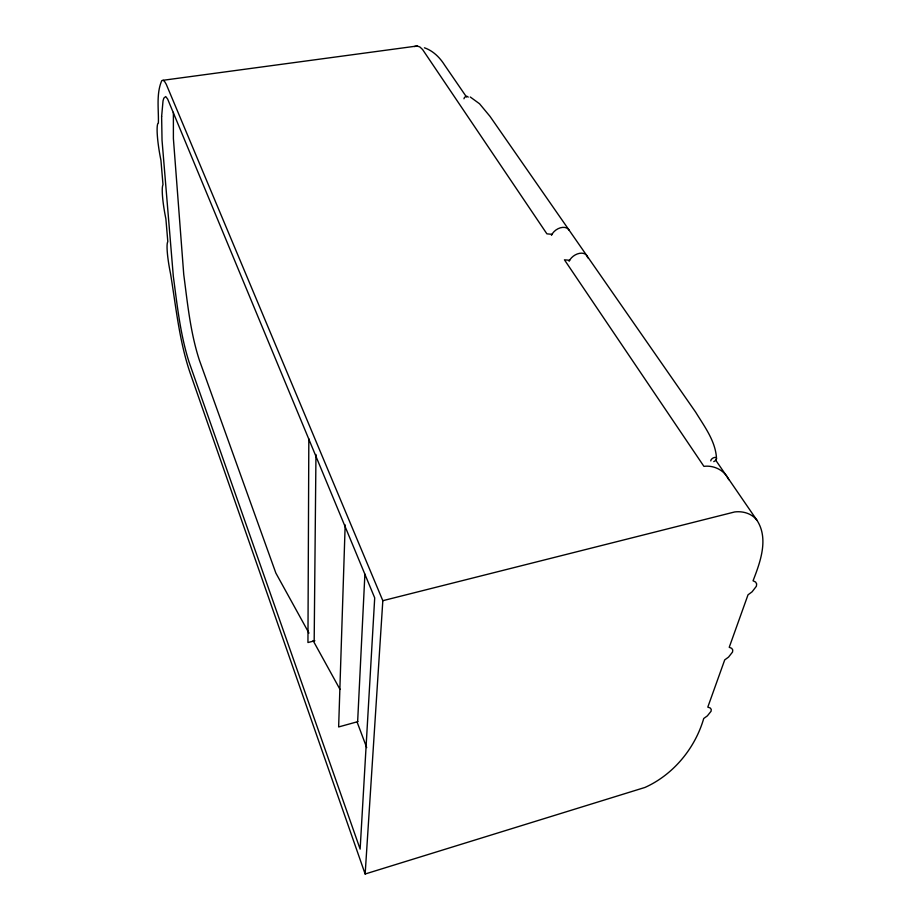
<?xml version="1.0" encoding="UTF-8"?>
<svg xmlns="http://www.w3.org/2000/svg" width="920" height="920" viewBox="0 0 920 920"><rect width="100%" height="100%" fill="white"/><g stroke="black" fill="none" stroke-linecap="round" stroke-linejoin="round"><path stroke-width="1.38" d="M308.832 438.828L307.947 642.528L314.858 640.757M314.18 640.929L315.962 454.491M345.172 524.917L338.641 726.949L357.891 721.625M357.638 721.694L364.895 574.137M173.386 112.309L173.397 138.587L183.747 274.505C187.507 303.174 190.359 332.396 199.318 360.007L275.851 573.045L308.971 633.109M365.148 874L382.823 600.691L166.267 84.318L164.611 81.501L163.105 80.281L161.759 80.649C156.078 93.828 158.78 109.169 158.378 123.188L157.826 123.579A31.694 4.393 79.8 0 0 160.931 160.252L163.001 184.759A30.348 4.105 79.4 0 0 165.887 218.88L167.82 241.718A29.152 3.852 79.1 0 0 170.511 273.562C175.961 306.532 179.147 340.285 189.853 372.14L365.148 874L644.955 787.451C673.382 774.663 695.094 748.282 703.731 718.485L707.353 715.875L711.079 711.252L711.24 709.377L710.206 707.974L707.802 707.123L724.719 659.893L728.548 657.098L732.538 652.038L732.745 649.945L731.699 648.335L729.226 647.3L748.018 594.826L752.088 591.813L756.378 586.259L756.654 583.901L755.607 582.049L753.054 580.784C760.207 562.338 768.936 538.844 757.022 520.375L715.553 459.942M382.823 600.691L734.7 511.945C742.934 510.922 751.928 513.498 757.022 520.375M414.368 46.552L417.139 46L419.888 46.977L422.567 49.496L546.894 233.841L552.058 234.324M163.105 80.281L417.139 46M569.687 260.268L564.443 259.831L703.915 466.359C713.989 465.06 724.523 470.258 728.744 479.688M424.419 47.794C432.998 50.715 439.829 57.5 444.578 65.044L466.497 96.979M470.281 97.014L479.538 103.764L490.003 116.368L695.704 412.229C704.386 426.466 715.679 441.22 716.507 458.493A3.208 1.748 -32.5 0 1 713.747 461.621M313.11 640.619L340.009 689.413M357.19 722.28L366.7 747.603M569.077 261.291A10.707 7.199 -34.6 0 1 579.462 253.356A10.707 7.199 -34.6 0 1 587.673 257.807M710.792 460.909A3.208 1.748 -32.5 0 1 713.552 457.78A3.208 1.748 -32.5 0 1 716.507 458.493M551.471 235.336A10.488 7.222 -34.9 0 1 560.36 227.815A10.488 7.222 -34.9 0 1 569.146 230.195M463.967 98.773A2.415 1.874 -37.6 0 1 468.211 97.129M161.632 116.518L162.035 140.265L173.316 276.333C177.203 305.06 180.216 334.282 189.037 361.997L360.134 849.114L374.704 597.873L167.636 99.038L165.715 96.554L163.829 98.141L163.024 100.855L161.632 116.518"/></g></svg>
